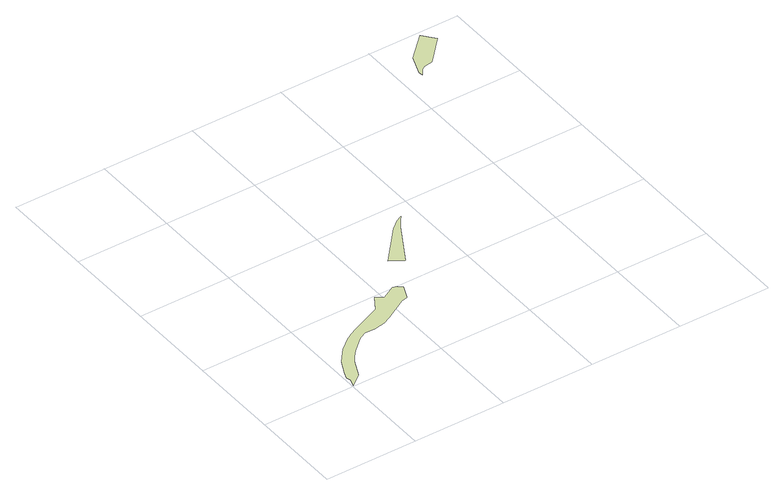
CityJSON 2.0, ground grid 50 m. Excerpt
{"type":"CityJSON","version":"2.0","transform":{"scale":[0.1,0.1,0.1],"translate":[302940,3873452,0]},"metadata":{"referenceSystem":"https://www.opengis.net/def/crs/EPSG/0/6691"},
"CityObjects":{
"landuse1":{"type":"LandUse","attributes":{"class":"204","LandUseDetailAttribute.prefecture":"22","LandUseDetailAttribute.city":"22203","LandUseDetailAttribute.surveyYear":2015},"geometry":[{"type":"MultiSurface","lod":"1","boundaries":[[[0,1,2,3,4,5,6,7,8,9,10,11,12,13,14,15,16,17,18,19,20,21,22,23,24,25,26,27,28,29]]]}]},
"landuse2":{"type":"LandUse","attributes":{"class":"204","LandUseDetailAttribute.prefecture":"22","LandUseDetailAttribute.city":"22203","LandUseDetailAttribute.surveyYear":2015},"geometry":[{"type":"MultiSurface","lod":"1","boundaries":[[[30,31,32,33,34,35,36]]]}]},
"landuse3":{"type":"LandUse","attributes":{"class":"204","LandUseDetailAttribute.prefecture":"22","LandUseDetailAttribute.city":"22203","LandUseDetailAttribute.surveyYear":2015},"geometry":[{"type":"MultiSurface","lod":"1","boundaries":[[[37,38,39,40,41,42,43,44]]]}]}
},
"vertices":[
[72,60,0],[116,153,0],[134,178,0],[165,214,0],[220,264,0],[243,281,0],[279,300,0],[333,298,0],[368,303,0],[396,310,0],[433,326,0],[556,396,0],[590,405,0],[621,478,0],[600,499,0],[578,505,0],[505,465,0],[468,493,0],[419,415,0],[314,371,0],[258,346,0],[219,328,0],[185,306,0],[123,257,0],[87,214,0],[65,184,0],[28,108,0],[12,71,0],[20,51,0],[7,8,0],
[746,636,0],[871,855,0],[899,897,0],[919,919,0],[883,902,0],[836,864,0],[676,680,0],
[1635,1763,0],[1656,1778,0],[1703,1785,0],[1826,1916,0],[1774,1979,0],[1648,1859,0],[1608,1754,0],[1610,1730,0]
]}
